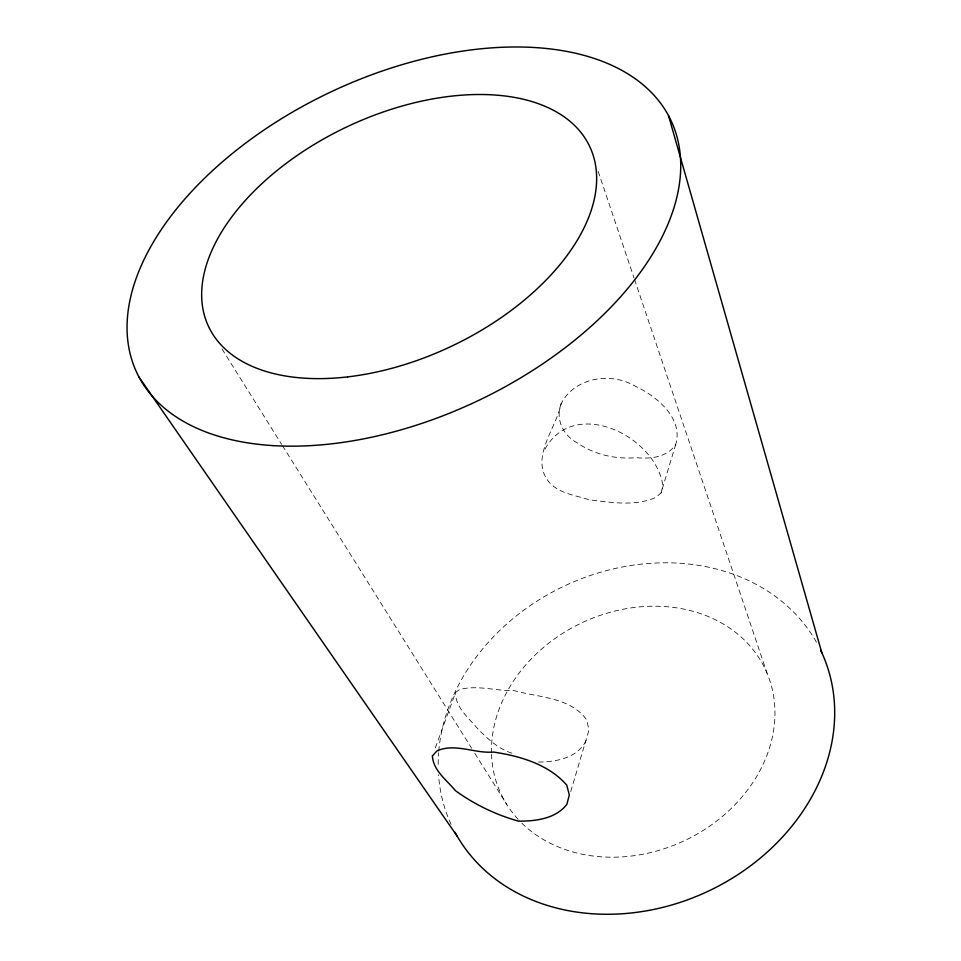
<?xml version="1.0" encoding="UTF-8"?>
<svg xmlns="http://www.w3.org/2000/svg" width="961" height="961" viewBox="0 0 961 961"><rect width="100%" height="100%" fill="white"/><g stroke="black" fill="none" stroke-linecap="round" stroke-linejoin="round"><path stroke-width="0.72" stroke-dasharray="4.8 3.6" d="M561.14 403.68L561.092 403.956C555.134 419.044 563.374 435.657 577.273 442.865L577.525 443.105C594.595 454.673 615.701 459.478 636.134 457.652C650.273 459.142 667.402 457.4 675.763 444.33C683.559 418.011 656.303 395.98 635.197 386.178C610.908 371.607 574.522 377.409 561.14 403.68C556.275 428.642 528.154 459.718 550.365 483.539C560.984 493.954 575.843 495.347 589.201 499.804C610.944 502.435 634.933 506.555 655.606 497.534L661.048 492.957L675.763 444.33M661.048 492.957L662.922 485.665C655.558 434.744 571.218 394.971 543.494 451.946M570.726 791.588L588.997 729.952L586.678 719.849C570.426 697.157 538.845 697.554 514.327 690.659C495.9 691.127 477.437 684.688 459.442 689.578L455.562 692.533L434.48 750.241M586.186 740.487C577.393 758.457 555.386 761.989 537.463 762.085M511.901 753.22C498.062 748.751 487.527 738.589 477.485 728.534C468.86 717.939 455.214 707.428 455.562 692.533M222.027 348.987L281.645 444.354M282.438 445.628L471.647 748.271M474.83 753.364L506.627 804.225M598.174 171.394L634.056 278.005M634.536 279.423L767.046 673.18M451.081 824.382A204.273 168.704 -25.3 0 1 438.54 774.806M438.18 764.475A204.273 168.704 -25.3 0 1 438.624 752.703M438.745 751.25A204.273 168.704 -25.3 0 1 602.079 571.819A204.273 168.704 -25.3 0 1 817.174 643.51M491.491 752.919A146.096 120.413 -25.3 0 1 674.814 607.592A146.096 120.413 -25.3 0 1 748.883 788.212A146.096 120.413 -25.3 0 1 519.168 820.43M518.147 819.337A146.096 120.413 -25.3 0 1 491.527 754.433"/><path stroke-width="1.44" d="M139.069 377.168L457.196 836.19M668.496 115.584L821.799 652.687M820.55 650.032A204.273 168.704 -25.3 0 1 713.218 888.781A204.273 168.704 -25.3 0 1 455.034 832.322M432.414 755.863C433.039 770.386 446.781 780.164 455.358 790.555L455.658 790.819C474.614 804.573 496.008 814.808 518.544 821.174C535.541 821.199 555.71 818.832 566.858 804.369L569.32 794.975L566.762 785.149C548.683 764.343 519.997 755.983 493.437 752.055C474.542 753.676 455.502 742.949 437.159 750.745L432.414 755.863M347.606 376.892A210.759 121.518 -25.3 0 0 590.042 147.225A210.759 121.518 -25.3 0 0 259.83 185.581A210.759 121.518 -25.3 0 0 347.606 376.892M272.924 445.604A295.351 171.022 -25.3 0 0 680.604 160.079A295.351 171.022 -25.3 0 0 258.149 134.047A295.351 171.022 -25.3 0 0 272.924 445.604"/></g></svg>
